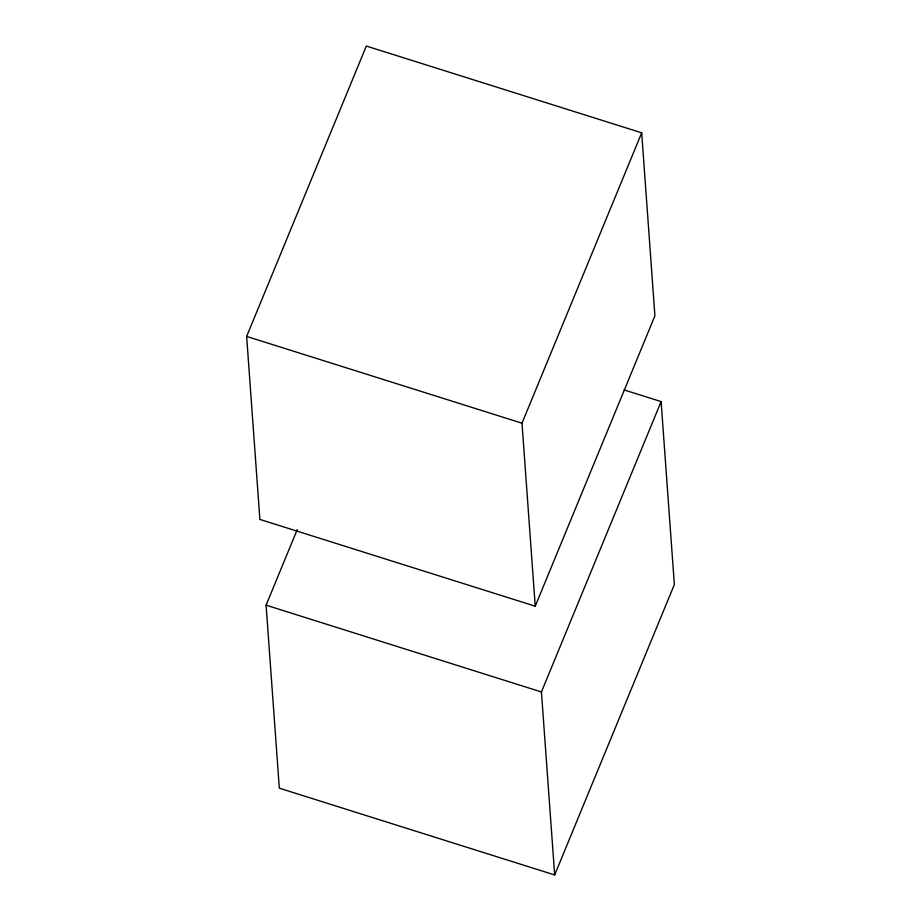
<?xml version="1.0" encoding="UTF-8"?>
<svg xmlns="http://www.w3.org/2000/svg" width="921" height="921" viewBox="0 0 921 921"><rect width="100%" height="100%" fill="white"/><g stroke="black" fill="none" stroke-linecap="round" stroke-linejoin="round"><path stroke-width="1.38" d="M246.644 336.418L366.328 46.05L641.684 132.82L654.912 315.822L535.239 606.191L259.883 519.421L246.644 336.418L522 423.2L535.239 606.191M624.127 389.928L661.117 401.579L674.356 584.582L554.672 874.95L279.316 788.18L266.088 605.178L297.23 529.61M522 423.2L641.684 132.82M554.672 874.95L541.433 691.959L661.117 401.579M266.088 605.178L541.433 691.959"/></g></svg>
